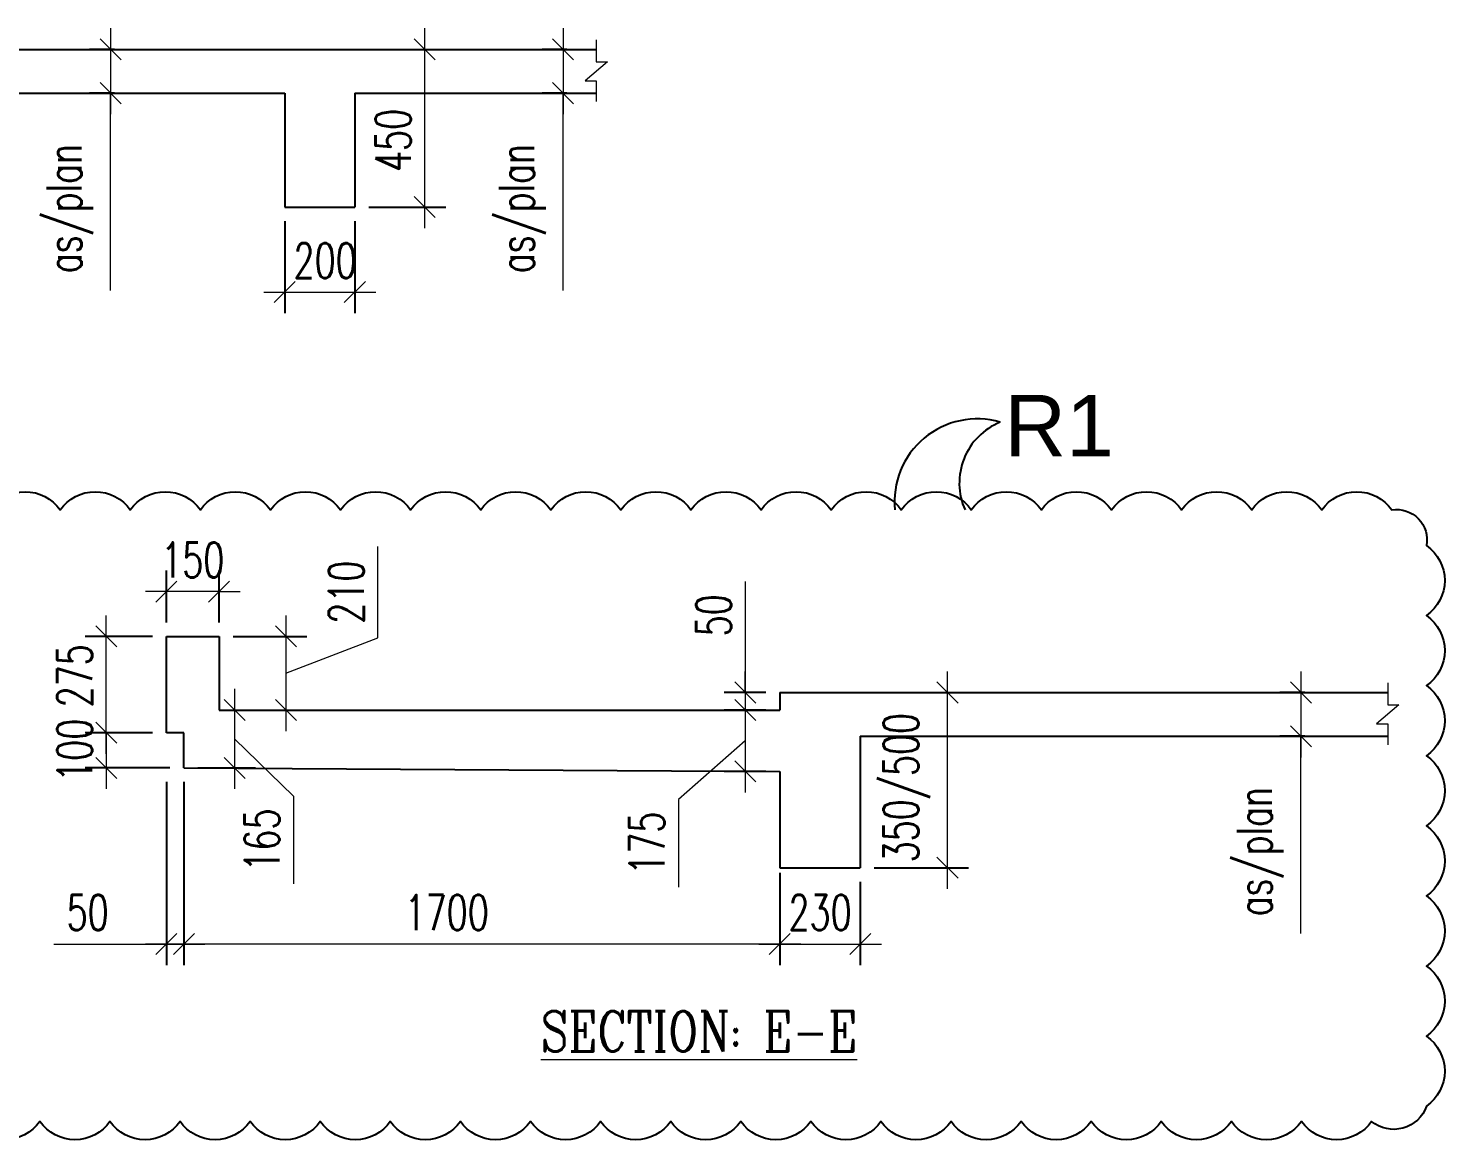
# Model space of a CAD drawing. Header units: millimetres. Extents: x 1255966 to 1543012, y 318612 to 465611.
# Drawn here: x 1405377 to 1409419, y 318612 to 321783 of the extents above; entities that cross this region are included whole.
import ezdxf

# ---------------------------------------------------------------- set-up
doc = ezdxf.new("R2010")
doc.units = ezdxf.units.MM
doc.header["$LTSCALE"] = 500
doc.header["$MEASUREMENT"] = 0
doc.header["$PDMODE"] = 34
doc.layers.get('Defpoints').update_dxf_attribs({"lineweight": 0})
for name, color, linetype, lineweight in [('BEAM ELE', 2, 'Continuous', 15), ('dim-M', 1, 'Continuous', 15), ('TEXT2', 3, 'Continuous', 15)]:
    doc.layers.add(name, color=color, linetype=linetype, lineweight=lineweight)
doc.layers.add('CLOUD', color=95, linetype='Continuous')
doc.layers.add('sec', color=31, linetype='Continuous')
doc.styles.add('2MM', font='romans.shx', dxfattribs={"width": 0.7})
doc.styles.add('3mm', font='arial.ttf')
doc.styles.add('BHTESHT$0$HSCC2', font='romanc.shx')
doc.dimstyles.new('RAJESH', dxfattribs={"dimtxt": 200, "dimasz": 180, "dimexe": 100, "dimexo": 250, "dimgap": 50, "dimtad": 2, "dimdec": 0, "dimrnd": 5, "dimzin": 1, "dimdsep": 46, "dimtxsty": '2MM', "dimblk": 'OBLIQUE', "dimcen": 0, "dimdle": 100, "dimclrd": 1, "dimclre": 1, "dimclrt": 3, "dimadec": 0, "dimazin": 0, "dimtfac": 1, "dimtdec": 0, "dimtix": 1, "dimtmove": 2, "dimatfit": 3, "dimfxl": 1, "dimtolj": 1, "dimlwd": -1, "dimarcsym": 0})

# ---------------------------------------------------------------- blocks, each defined once
blk = doc.blocks.new('_Oblique')
at = {"color": 0, "linetype": 'ByBlock', "lineweight": -2}
blk.add_line((-0.5, -0.5), (0.5, 0.5), dxfattribs=at)
blk = doc.blocks.new('*D752')
at = {"layer": 'Defpoints', "color": 0, "ltscale": 100, "transparency": 16777216}
for p in [(1407751.5, 319887.5), (1408000.3, 319887.5), (1407751.5, 319387.5)]:
    blk.add_point(p, dxfattribs=at)
at = {"layer": 'dim-M', "color": 1, "ltscale": 100, "transparency": 16777216}
blk.add_line((1408000.3, 319327.5), (1408000.3, 319947.5), dxfattribs=at)
at = {"layer": 'dim-M', "color": 1, "lineweight": -2, "ltscale": 100, "transparency": 16777216}
for p, q in [((1407791.5, 319887.5), (1408060.3, 319887.5)), ((1407791.5, 319387.5), (1408060.3, 319387.5))]:
    blk.add_line(p, q, dxfattribs=at)
at = {"layer": 'dim-M', "color": 1, "ltscale": 100, "transparency": 16777216, "xscale": 60, "yscale": 60, "zscale": 60}
for p, rotation in [((1408000.3, 319887.5), 90), ((1408000.3, 319387.5), 270)]:
    blk.add_blockref('_Oblique', p, dxfattribs=dict(at, rotation=rotation))
at = {"layer": 'dim-M', "color": 3, "ltscale": 100, "transparency": 16777216, "insert": (1407884.1, 319615.9), "char_height": 100, "attachment_point": 5, "rotation": 90, "style": '2MM'}
blk.add_mtext('\\A1;350/500', dxfattribs=at)
blk = doc.blocks.new('*D753')
at = {"layer": 'Defpoints', "color": 0, "ltscale": 100, "transparency": 16777216}
for p in [(1407521.5, 319387.5), (1407751.5, 319387.5), (1407751.5, 319169.8)]:
    blk.add_point(p, dxfattribs=at)
at = {"layer": 'dim-M', "color": 1, "lineweight": -2, "ltscale": 100, "transparency": 16777216}
for p, q in [((1407521.5, 319347.5), (1407521.5, 319109.8)), ((1407751.5, 319347.5), (1407751.5, 319109.8))]:
    blk.add_line(p, q, dxfattribs=at)
at = {"layer": 'dim-M', "color": 1, "ltscale": 100, "transparency": 16777216}
blk.add_line((1407461.5, 319169.8), (1407811.5, 319169.8), dxfattribs=at)
at = {"layer": 'dim-M', "color": 1, "ltscale": 100, "transparency": 16777216, "xscale": 60, "yscale": 60, "zscale": 60, "rotation": 180}
blk.add_blockref('_Oblique', (1407521.5, 319169.8), dxfattribs=at)
at = {"layer": 'dim-M', "color": 1, "ltscale": 100, "transparency": 16777216, "xscale": 60, "yscale": 60, "zscale": 60}
blk.add_blockref('_Oblique', (1407751.5, 319169.8), dxfattribs=at)
at = {"layer": 'dim-M', "color": 3, "ltscale": 100, "transparency": 16777216, "insert": (1407636.5, 319259.8), "char_height": 100, "attachment_point": 5, "style": '2MM'}
blk.add_mtext('\\A1;230', dxfattribs=at)
blk = doc.blocks.new('*D734')
at = {"layer": 'Defpoints', "color": 0, "ltscale": 100, "transparency": 16777216}
for p in [(1409059.6, 319887.5), (1409008.8, 319762.5), (1409059.6, 319762.5)]:
    blk.add_point(p, dxfattribs=at)
at = {"layer": 'dim-M', "color": 1, "ltscale": 100, "transparency": 16777216}
for p, q in [((1409008.8, 319947.5), (1409008.8, 319702.5)), ((1409008.8, 319199.8), (1409008.8, 319762.5))]:
    blk.add_line(p, q, dxfattribs=at)
at = {"layer": 'dim-M', "color": 1, "lineweight": -2, "ltscale": 100, "transparency": 16777216}
for p, q in [((1409019.6, 319887.5), (1408948.8, 319887.5)), ((1409019.6, 319762.5), (1408948.8, 319762.5))]:
    blk.add_line(p, q, dxfattribs=at)
at = {"layer": 'dim-M', "color": 1, "ltscale": 100, "transparency": 16777216, "xscale": 60, "yscale": 60, "zscale": 60}
for p, rotation in [((1409008.8, 319887.5), 90), ((1409008.8, 319762.5), 270)]:
    blk.add_blockref('_Oblique', p, dxfattribs=dict(at, rotation=rotation))
at = {"layer": 'dim-M', "color": 3, "ltscale": 100, "transparency": 16777216, "insert": (1408892.6, 319433.1), "char_height": 100, "attachment_point": 5, "rotation": 90, "style": '2MM'}
blk.add_mtext('\\A1;as/plan', dxfattribs=at)
blk = doc.blocks.new('*D735')
at = {"layer": 'Defpoints', "color": 0, "ltscale": 100, "transparency": 16777216}
for p in [(1405821.5, 319672.5), (1407521.5, 319412.5), (1405821.5, 319169.8)]:
    blk.add_point(p, dxfattribs=at)
at = {"layer": 'dim-M', "color": 1, "lineweight": -2, "ltscale": 100, "transparency": 16777216}
for p, q in [((1405821.5, 319632.5), (1405821.5, 319109.8)), ((1407521.5, 319372.5), (1407521.5, 319109.8))]:
    blk.add_line(p, q, dxfattribs=at)
at = {"layer": 'dim-M', "color": 1, "ltscale": 100, "transparency": 16777216}
blk.add_line((1407581.5, 319169.8), (1405761.5, 319169.8), dxfattribs=at)
at = {"layer": 'dim-M', "color": 1, "ltscale": 100, "transparency": 16777216, "xscale": 60, "yscale": 60, "zscale": 60, "rotation": 180}
blk.add_blockref('_Oblique', (1405821.5, 319169.8), dxfattribs=at)
at = {"layer": 'dim-M', "color": 1, "ltscale": 100, "transparency": 16777216, "xscale": 60, "yscale": 60, "zscale": 60}
blk.add_blockref('_Oblique', (1407521.5, 319169.8), dxfattribs=at)
at = {"layer": 'dim-M', "color": 3, "ltscale": 100, "transparency": 16777216, "insert": (1406571.5, 319259.8), "char_height": 100, "attachment_point": 5, "style": '2MM'}
blk.add_mtext('\\A1;1700', dxfattribs=at)
blk = doc.blocks.new('*D736')
at = {"layer": 'Defpoints', "color": 0, "ltscale": 100, "transparency": 16777216}
for p in [(1405921.5, 319837.5), (1405821.5, 319672.5), (1405965.9, 319672.5)]:
    blk.add_point(p, dxfattribs=at)
at = {"layer": 'dim-M', "color": 1, "ltscale": 100, "transparency": 16777216}
for p, q in [((1405965.9, 319897.5), (1405965.9, 319612.5)), ((1405965.9, 319755), (1406134.4, 319591.5)), ((1406134.4, 319591.5), (1406134.4, 319341.5))]:
    blk.add_line(p, q, dxfattribs=at)
at = {"layer": 'dim-M', "color": 1, "lineweight": -2, "ltscale": 100, "transparency": 16777216}
for p, q in [((1405961.5, 319837.5), (1406025.9, 319837.5)), ((1405861.5, 319672.5), (1406025.9, 319672.5))]:
    blk.add_line(p, q, dxfattribs=at)
at = {"layer": 'dim-M', "color": 1, "ltscale": 100, "transparency": 16777216, "xscale": 60, "yscale": 60, "zscale": 60}
for p, rotation in [((1405965.9, 319837.5), 90), ((1405965.9, 319672.5), 270)]:
    blk.add_blockref('_Oblique', p, dxfattribs=dict(at, rotation=rotation))
at = {"layer": 'dim-M', "color": 3, "ltscale": 100, "transparency": 16777216, "insert": (1406044.4, 319466.5), "char_height": 100, "attachment_point": 5, "rotation": 90, "style": '2MM'}
blk.add_mtext('\\A1;165', dxfattribs=at)
blk = doc.blocks.new('*D754')
at = {"layer": 'Defpoints', "color": 0, "ltscale": 100, "transparency": 16777216}
for p in [(1407521.5, 319887.5), (1407423.1, 319837.5), (1407521.5, 319837.5)]:
    blk.add_point(p, dxfattribs=at)
at = {"layer": 'dim-M', "color": 1, "ltscale": 100, "transparency": 16777216}
for p, q in [((1407423.1, 320204), (1407423.1, 319887.5)), ((1407423.1, 319887.5), (1407423.1, 319947.5)), ((1407423.1, 319887.5), (1407423.1, 319837.5)), ((1407423.1, 319887.5), (1407423.1, 319837.5)), ((1407423.1, 319837.5), (1407423.1, 319777.5))]:
    blk.add_line(p, q, dxfattribs=at)
at = {"layer": 'dim-M', "color": 1, "lineweight": -2, "ltscale": 100, "transparency": 16777216}
for p, q in [((1407481.5, 319887.5), (1407363.1, 319887.5)), ((1407481.5, 319837.5), (1407363.1, 319837.5))]:
    blk.add_line(p, q, dxfattribs=at)
at = {"layer": 'dim-M', "color": 1, "ltscale": 100, "transparency": 16777216, "xscale": 60, "yscale": 60, "zscale": 60}
for p, rotation in [((1407423.1, 319887.5), 270), ((1407423.1, 319837.5), 90)]:
    blk.add_blockref('_Oblique', p, dxfattribs=dict(at, rotation=rotation))
at = {"layer": 'dim-M', "color": 3, "ltscale": 100, "transparency": 16777216, "insert": (1407333.1, 320107.4), "char_height": 100, "attachment_point": 5, "rotation": 90, "style": '2MM'}
blk.add_mtext('\\A1;50', dxfattribs=at)
blk = doc.blocks.new('*D755')
at = {"layer": 'Defpoints', "color": 0, "ltscale": 100, "transparency": 16777216}
for p in [(1405771.5, 320175.6), (1405771.5, 320047.5), (1405921.5, 320047.5)]:
    blk.add_point(p, dxfattribs=at)
at = {"layer": 'dim-M', "color": 1, "lineweight": -2, "ltscale": 100, "transparency": 16777216}
for p, q in [((1405771.5, 320087.5), (1405771.5, 320235.6)), ((1405921.5, 320087.5), (1405921.5, 320235.6))]:
    blk.add_line(p, q, dxfattribs=at)
at = {"layer": 'dim-M', "color": 1, "ltscale": 100, "transparency": 16777216}
for p, q in [((1405771.5, 320175.6), (1405711.5, 320175.6)), ((1405921.5, 320175.6), (1405771.5, 320175.6)), ((1405921.5, 320175.6), (1405981.5, 320175.6))]:
    blk.add_line(p, q, dxfattribs=at)
at = {"layer": 'dim-M', "color": 1, "ltscale": 100, "transparency": 16777216, "xscale": 60, "yscale": 60, "zscale": 60}
blk.add_blockref('_Oblique', (1405771.5, 320175.6), dxfattribs=at)
at = {"layer": 'dim-M', "color": 1, "ltscale": 100, "transparency": 16777216, "xscale": 60, "yscale": 60, "zscale": 60, "rotation": 180}
blk.add_blockref('_Oblique', (1405921.5, 320175.6), dxfattribs=at)
at = {"layer": 'dim-M', "color": 3, "ltscale": 100, "transparency": 16777216, "insert": (1405846.5, 320265.6), "char_height": 100, "attachment_point": 5, "style": '2MM'}
blk.add_mtext('\\A1;150', dxfattribs=at)
blk = doc.blocks.new('*D737')
at = {"layer": 'Defpoints', "color": 0, "ltscale": 100, "transparency": 16777216}
for p in [(1405921.5, 320047.5), (1405921.5, 319837.5), (1406112.5, 319837.5)]:
    blk.add_point(p, dxfattribs=at)
at = {"layer": 'dim-M', "color": 1, "ltscale": 100, "transparency": 16777216}
for p, q in [((1406374.7, 320043.7), (1406374.7, 320303.7)), ((1406112.5, 320107.5), (1406112.5, 319777.5)), ((1406112.5, 319942.5), (1406374.7, 320043.7))]:
    blk.add_line(p, q, dxfattribs=at)
at = {"layer": 'dim-M', "color": 1, "lineweight": -2, "ltscale": 100, "transparency": 16777216}
for p, q in [((1405961.5, 320047.5), (1406172.5, 320047.5)), ((1405961.5, 319837.5), (1406172.5, 319837.5))]:
    blk.add_line(p, q, dxfattribs=at)
at = {"layer": 'dim-M', "color": 1, "ltscale": 100, "transparency": 16777216, "xscale": 60, "yscale": 60, "zscale": 60}
for p, rotation in [((1406112.5, 320047.5), 90), ((1406112.5, 319837.5), 270)]:
    blk.add_blockref('_Oblique', p, dxfattribs=dict(at, rotation=rotation))
at = {"layer": 'dim-M', "color": 3, "ltscale": 100, "transparency": 16777216, "insert": (1406284.7, 320173.7), "char_height": 100, "attachment_point": 5, "rotation": 90, "style": '2MM'}
blk.add_mtext('\\A1;210', dxfattribs=at)
blk = doc.blocks.new('*D756')
at = {"layer": 'Defpoints', "color": 0, "ltscale": 100, "transparency": 16777216}
for p in [(1405771.5, 319772.5), (1405599.9, 319672.5), (1405821.5, 319672.5)]:
    blk.add_point(p, dxfattribs=at)
at = {"layer": 'dim-M', "color": 1, "ltscale": 100, "transparency": 16777216}
for p, q in [((1405599.9, 319772.5), (1405599.9, 319832.5)), ((1405599.9, 319772.5), (1405599.9, 319672.5)), ((1405599.9, 319672.5), (1405599.9, 319612.5))]:
    blk.add_line(p, q, dxfattribs=at)
at = {"layer": 'dim-M', "color": 1, "lineweight": -2, "ltscale": 100, "transparency": 16777216}
for p, q in [((1405731.5, 319772.5), (1405539.9, 319772.5)), ((1405781.5, 319672.5), (1405539.9, 319672.5))]:
    blk.add_line(p, q, dxfattribs=at)
at = {"layer": 'dim-M', "color": 1, "ltscale": 100, "transparency": 16777216, "xscale": 60, "yscale": 60, "zscale": 60}
for p, rotation in [((1405599.9, 319772.5), 270), ((1405599.9, 319672.5), 90)]:
    blk.add_blockref('_Oblique', p, dxfattribs=dict(at, rotation=rotation))
at = {"layer": 'dim-M', "color": 3, "ltscale": 100, "transparency": 16777216, "insert": (1405509.9, 319722.5), "char_height": 100, "attachment_point": 5, "rotation": 90, "style": '2MM'}
blk.add_mtext('\\A1;100', dxfattribs=at)
blk = doc.blocks.new('*D738')
at = {"layer": 'Defpoints', "color": 0, "ltscale": 100, "transparency": 16777216}
for p in [(1405771.5, 319672.5), (1405821.5, 319672.5), (1405821.5, 319169.8)]:
    blk.add_point(p, dxfattribs=at)
at = {"layer": 'dim-M', "color": 1, "lineweight": -2, "ltscale": 100, "transparency": 16777216}
for p, q in [((1405771.5, 319632.5), (1405771.5, 319109.8)), ((1405821.5, 319632.5), (1405821.5, 319109.8))]:
    blk.add_line(p, q, dxfattribs=at)
at = {"layer": 'dim-M', "color": 1, "ltscale": 100, "transparency": 16777216}
for p, q in [((1405450, 319169.8), (1405771.5, 319169.8)), ((1405771.5, 319169.8), (1405711.5, 319169.8)), ((1405771.5, 319169.8), (1405821.5, 319169.8)), ((1405771.5, 319169.8), (1405821.5, 319169.8)), ((1405821.5, 319169.8), (1405881.5, 319169.8))]:
    blk.add_line(p, q, dxfattribs=at)
at = {"layer": 'dim-M', "color": 1, "ltscale": 100, "transparency": 16777216, "xscale": 60, "yscale": 60, "zscale": 60}
blk.add_blockref('_Oblique', (1405771.5, 319169.8), dxfattribs=at)
at = {"layer": 'dim-M', "color": 1, "ltscale": 100, "transparency": 16777216, "xscale": 60, "yscale": 60, "zscale": 60, "rotation": 180}
blk.add_blockref('_Oblique', (1405821.5, 319169.8), dxfattribs=at)
at = {"layer": 'dim-M', "color": 3, "ltscale": 100, "transparency": 16777216, "insert": (1405546.6, 319259.8), "char_height": 100, "attachment_point": 5, "style": '2MM'}
blk.add_mtext('\\A1;50', dxfattribs=at)
blk = doc.blocks.new('*D757')
at = {"layer": 'Defpoints', "color": 0, "ltscale": 100, "transparency": 16777216}
for p in [(1405599.9, 320047.5), (1405771.5, 320047.5), (1405771.5, 319772.5)]:
    blk.add_point(p, dxfattribs=at)
at = {"layer": 'dim-M', "color": 1, "ltscale": 100, "transparency": 16777216}
blk.add_line((1405599.9, 319712.5), (1405599.9, 320107.5), dxfattribs=at)
at = {"layer": 'dim-M', "color": 1, "lineweight": -2, "ltscale": 100, "transparency": 16777216}
for p, q in [((1405731.5, 320047.5), (1405539.9, 320047.5)), ((1405731.5, 319772.5), (1405539.9, 319772.5))]:
    blk.add_line(p, q, dxfattribs=at)
at = {"layer": 'dim-M', "color": 1, "ltscale": 100, "transparency": 16777216, "xscale": 60, "yscale": 60, "zscale": 60}
for p, rotation in [((1405599.9, 320047.5), 90), ((1405599.9, 319772.5), 270)]:
    blk.add_blockref('_Oblique', p, dxfattribs=dict(at, rotation=rotation))
at = {"layer": 'dim-M', "color": 3, "ltscale": 100, "transparency": 16777216, "insert": (1405509.9, 319935.1), "char_height": 100, "attachment_point": 5, "rotation": 90, "style": '2MM'}
blk.add_mtext('\\A1;275', dxfattribs=at)
blk = doc.blocks.new('*D758')
at = {"layer": 'Defpoints', "color": 0, "ltscale": 100, "transparency": 16777216}
for p in [(1407521.5, 319837.5), (1407423.1, 319662.5), (1407521.5, 319662.5)]:
    blk.add_point(p, dxfattribs=at)
at = {"layer": 'dim-M', "color": 1, "ltscale": 100, "transparency": 16777216}
for p, q in [((1407423.1, 319897.5), (1407423.1, 319602.5)), ((1407423.1, 319750), (1407232.4, 319582.3)), ((1407232.4, 319582.3), (1407232.4, 319332.3))]:
    blk.add_line(p, q, dxfattribs=at)
at = {"layer": 'dim-M', "color": 1, "lineweight": -2, "ltscale": 100, "transparency": 16777216}
for p, q in [((1407481.5, 319837.5), (1407363.1, 319837.5)), ((1407481.5, 319662.5), (1407363.1, 319662.5))]:
    blk.add_line(p, q, dxfattribs=at)
at = {"layer": 'dim-M', "color": 1, "ltscale": 100, "transparency": 16777216, "xscale": 60, "yscale": 60, "zscale": 60}
for p, rotation in [((1407423.1, 319837.5), 90), ((1407423.1, 319662.5), 270)]:
    blk.add_blockref('_Oblique', p, dxfattribs=dict(at, rotation=rotation))
at = {"layer": 'dim-M', "color": 3, "ltscale": 100, "transparency": 16777216, "insert": (1407142.4, 319457.3), "char_height": 100, "attachment_point": 5, "rotation": 90, "style": '2MM'}
blk.add_mtext('\\A1;175', dxfattribs=at)
blk = doc.blocks.new('*D777')
at = {"layer": 'Defpoints', "color": 0, "ltscale": 100, "transparency": 16777216}
for p in [(1406309.1, 321722.6), (1406508.5, 321722.6), (1406309.1, 321272.6)]:
    blk.add_point(p, dxfattribs=at)
at = {"layer": 'dim-M', "color": 1, "ltscale": 100, "transparency": 16777216}
blk.add_line((1406508.5, 321212.6), (1406508.5, 321782.6), dxfattribs=at)
at = {"layer": 'dim-M', "color": 1, "lineweight": -2, "ltscale": 100, "transparency": 16777216}
for p, q in [((1406349.1, 321722.6), (1406568.5, 321722.6)), ((1406349.1, 321272.6), (1406568.5, 321272.6))]:
    blk.add_line(p, q, dxfattribs=at)
at = {"layer": 'dim-M', "color": 1, "ltscale": 100, "transparency": 16777216, "xscale": 60, "yscale": 60, "zscale": 60}
for p, rotation in [((1406508.5, 321722.6), 90), ((1406508.5, 321272.6), 270)]:
    blk.add_blockref('_Oblique', p, dxfattribs=dict(at, rotation=rotation))
at = {"layer": 'dim-M', "color": 3, "ltscale": 100, "transparency": 16777216, "insert": (1406418.5, 321462.9), "char_height": 100, "attachment_point": 5, "rotation": 90, "style": '2MM'}
blk.add_mtext('\\A1;450', dxfattribs=at)
blk = doc.blocks.new('*D778')
at = {"layer": 'Defpoints', "color": 0, "ltscale": 100, "transparency": 16777216}
for p in [(1406109.1, 321272.6), (1406309.1, 321272.6), (1406309.1, 321029.9)]:
    blk.add_point(p, dxfattribs=at)
at = {"layer": 'dim-M', "color": 1, "lineweight": -2, "ltscale": 100, "transparency": 16777216}
for p, q in [((1406109.1, 321232.6), (1406109.1, 320969.9)), ((1406309.1, 321232.6), (1406309.1, 320969.9))]:
    blk.add_line(p, q, dxfattribs=at)
at = {"layer": 'dim-M', "color": 1, "ltscale": 100, "transparency": 16777216}
blk.add_line((1406049.1, 321029.9), (1406369.1, 321029.9), dxfattribs=at)
at = {"layer": 'dim-M', "color": 1, "ltscale": 100, "transparency": 16777216, "xscale": 60, "yscale": 60, "zscale": 60, "rotation": 180}
blk.add_blockref('_Oblique', (1406109.1, 321029.9), dxfattribs=at)
at = {"layer": 'dim-M', "color": 1, "ltscale": 100, "transparency": 16777216, "xscale": 60, "yscale": 60, "zscale": 60}
blk.add_blockref('_Oblique', (1406309.1, 321029.9), dxfattribs=at)
at = {"layer": 'dim-M', "color": 3, "ltscale": 100, "transparency": 16777216, "insert": (1406224.1, 321119.9), "char_height": 100, "attachment_point": 5, "style": '2MM'}
blk.add_mtext('\\A1;200', dxfattribs=at)
blk = doc.blocks.new('*D763')
at = {"layer": 'Defpoints', "color": 0, "ltscale": 100, "transparency": 16777216}
for p in [(1406954.1, 321722.6), (1406903.3, 321597.6), (1406954.1, 321597.6)]:
    blk.add_point(p, dxfattribs=at)
at = {"layer": 'dim-M', "color": 1, "ltscale": 100, "transparency": 16777216}
for p, q in [((1406903.3, 321782.6), (1406903.3, 321537.6)), ((1406903.3, 321034.9), (1406903.3, 321597.6))]:
    blk.add_line(p, q, dxfattribs=at)
at = {"layer": 'dim-M', "color": 1, "lineweight": -2, "ltscale": 100, "transparency": 16777216}
for p, q in [((1406914.1, 321722.6), (1406843.3, 321722.6)), ((1406914.1, 321597.6), (1406843.3, 321597.6))]:
    blk.add_line(p, q, dxfattribs=at)
at = {"layer": 'dim-M', "color": 1, "ltscale": 100, "transparency": 16777216, "xscale": 60, "yscale": 60, "zscale": 60}
for p, rotation in [((1406903.3, 321722.6), 90), ((1406903.3, 321597.6), 270)]:
    blk.add_blockref('_Oblique', p, dxfattribs=dict(at, rotation=rotation))
at = {"layer": 'dim-M', "color": 3, "ltscale": 100, "transparency": 16777216, "insert": (1406787.1, 321268.2), "char_height": 100, "attachment_point": 5, "rotation": 90, "style": '2MM'}
blk.add_mtext('\\A1;as/plan', dxfattribs=at)
blk = doc.blocks.new('*D765')
at = {"layer": 'Defpoints', "color": 0, "ltscale": 100, "transparency": 16777216}
for p in [(1405663.1, 321722.6), (1405612.2, 321597.6), (1405663.1, 321597.6)]:
    blk.add_point(p, dxfattribs=at)
at = {"layer": 'dim-M', "color": 1, "ltscale": 100, "transparency": 16777216}
for p, q in [((1405612.2, 321782.6), (1405612.2, 321537.6)), ((1405612.2, 321034.9), (1405612.2, 321597.6))]:
    blk.add_line(p, q, dxfattribs=at)
at = {"layer": 'dim-M', "color": 1, "lineweight": -2, "ltscale": 100, "transparency": 16777216}
for p, q in [((1405623.1, 321722.6), (1405552.2, 321722.6)), ((1405623.1, 321597.6), (1405552.2, 321597.6))]:
    blk.add_line(p, q, dxfattribs=at)
at = {"layer": 'dim-M', "color": 1, "ltscale": 100, "transparency": 16777216, "xscale": 60, "yscale": 60, "zscale": 60}
for p, rotation in [((1405612.2, 321722.6), 90), ((1405612.2, 321597.6), 270)]:
    blk.add_blockref('_Oblique', p, dxfattribs=dict(at, rotation=rotation))
at = {"layer": 'dim-M', "color": 3, "ltscale": 100, "transparency": 16777216, "insert": (1405496.1, 321268.2), "char_height": 100, "attachment_point": 5, "rotation": 90, "style": '2MM'}
blk.add_mtext('\\A1;as/plan', dxfattribs=at)

msp = doc.modelspace()

# ---------------------------------------------------------------- linework, layer by layer
at = {"layer": 'BEAM ELE', "color": 1}
for points in [[(1406998.1, 321750.2), (1406998.1, 321687.4), (1407030.3, 321687.4), (1406965.9, 321633), (1406998.1, 321633), (1406998.1, 321573.7)], [(1409256.5, 319915.1), (1409256.5, 319852.3), (1409288.6, 319852.3), (1409224.3, 319797.9), (1409256.5, 319797.9), (1409256.5, 319738.6)]]:
    msp.add_lwpolyline(points, dxfattribs=at)
at = {"layer": 'CLOUD', "color": 1, "ltscale": 10}
msp.add_lwpolyline([(1405268.3, 320408.4, -0.520567), (1405468.3, 320408.4, -0.520567), (1405668.3, 320408.4, -0.520567), (1405868.3, 320408.4, -0.520567), (1406068.3, 320408.4, -0.520567), (1406268.3, 320408.4, -0.520567), (1406468.3, 320408.4, -0.520567), (1406668.3, 320408.4, -0.520567), (1406868.3, 320408.4, -0.520567), (1407068.3, 320408.4, -0.520567), (1407268.3, 320408.4, -0.520567), (1407468.3, 320408.4, -0.520567), (1407668.3, 320408.4, -0.520567), (1407868.3, 320408.4, -0.520567), (1408068.3, 320408.4, -0.520567), (1408268.3, 320408.4, -0.520567), (1408468.3, 320408.4, -0.520567), (1408668.3, 320408.4, -0.520567), (1408868.3, 320408.4, -0.520567), (1409068.3, 320408.4, -0.520567), (1409268.3, 320408.4, -0.520567), (1409367, 320307.1, -0.520567), (1409367, 320107.1, -0.520567), (1409367, 319907.1, -0.520567), (1409367, 319707.1, -0.520567), (1409367, 319507.1, -0.520567), (1409367, 319307.1, -0.520567), (1409367, 319107.1, -0.520567), (1409367, 318907.1, -0.520567), (1409367, 318707.1, -0.520567), (1409210.4, 318663.6, -0.520567), (1409010.4, 318663.6, -0.520567), (1408810.4, 318663.6, -0.520567), (1408610.4, 318663.6, -0.520567), (1408410.4, 318663.6, -0.520567), (1408210.4, 318663.6, -0.520567), (1408010.4, 318663.6, -0.520567), (1407810.4, 318663.6, -0.520567), (1407610.4, 318663.6, -0.520567), (1407410.4, 318663.6, -0.520567), (1407210.4, 318663.6, -0.520567), (1407010.4, 318663.6, -0.520567), (1406810.4, 318663.6, -0.520567), (1406610.4, 318663.6, -0.520567), (1406410.4, 318663.6, -0.520567), (1406210.4, 318663.6, -0.520567), (1406010.4, 318663.6, -0.520567), (1405810.4, 318663.6, -0.520567), (1405610.4, 318663.6, -0.520567), (1405410.4, 318663.6, -0.520567), (1405210.4, 318663.6, -0.520567)], format="xyb", dxfattribs=at)
for centre, radius, start, end in [((1408084.7, 320432.5), 235.6, 73.816, 185.8797), ((1408221.8, 320485.1), 187.8, 112.3627, 204.1007)]:
    msp.add_arc(centre, radius, start, end, dxfattribs=at)
at = {"layer": 'sec', "color": 3, "linetype": 'ByBlock'}
for p, q in [((1404849.1, 321722.6), (1406998.1, 321722.6)), ((1404974.1, 321597.6), (1406109.1, 321597.6)), ((1406109.1, 321597.6), (1406109.1, 321272.6)), ((1406309.1, 321597.6), (1406309.1, 321272.6)), ((1406309.1, 321597.6), (1406998.1, 321597.6)), ((1406109.1, 321272.6), (1406309.1, 321272.6)), ((1405771.5, 319772.5), (1405771.5, 320047.5)), ((1405771.5, 320047.5), (1405921.5, 320047.5)), ((1405921.5, 320047.5), (1405921.5, 319837.5)), ((1407521.5, 319887.5), (1407521.5, 319837.5)), ((1407521.5, 319887.5), (1409256.5, 319887.5)), ((1405921.5, 319837.5), (1407521.5, 319837.5)), ((1405821.5, 319772.5), (1405771.5, 319772.5)), ((1405821.5, 319672.5), (1405821.5, 319772.5)), ((1407751.5, 319762.5), (1407751.5, 319387.5)), ((1407751.5, 319762.5), (1409256.5, 319762.5)), ((1405821.5, 319672.5), (1407521.5, 319662.5)), ((1407521.5, 319662.5), (1407521.5, 319387.5)), ((1407521.5, 319387.5), (1407751.5, 319387.5))]:
    msp.add_line(p, q, dxfattribs=at)

# ---------------------------------------------------------------- texts
at = {"layer": 'CLOUD', "color": 1, "linetype": 'Continuous', "style": '3mm'}
msp.add_text('R1', height=175, dxfattribs=at).set_placement((1408162.1, 320561.5, 0))
at = {"layer": 'TEXT2', "style": 'BHTESHT$0$HSCC2', "width": 0.8}
msp.add_text('%%USECTION: E-E', height=115, dxfattribs=at).set_placement((1406839.8, 318863.3, -2007576.1))

# ---------------------------------------------------------------- dimensions: what is measured, and where the dimension line sits
at = {"layer": 'dim-M', "ltscale": 100}
for base, p1, p2, text, picture, middle in [((1405612.2, 321597.6), (1405663.1, 321722.6), (1405663.1, 321597.6), 'as/plan', '*D765', (1405522.2, 321268.2)), ((1406903.3, 321597.6), (1406954.1, 321722.6), (1406954.1, 321597.6), 'as/plan', '*D763', (1406813.3, 321268.2)), ((1408000.3, 319887.5), (1407751.5, 319387.5), (1407751.5, 319887.5), '350/500', '*D752', (1408000.3, 319615.9)), ((1409008.8, 319762.5), (1409059.6, 319887.5), (1409059.6, 319762.5), 'as/plan', '*D734', (1408918.8, 319433.1))]:
    dim = msp.add_linear_dim(base=base, p1=p1, p2=p2, angle=90, text=text, dimstyle='RAJESH', override={"dimtxt": 100, "dimasz": 60, "dimexe": 60, "dimexo": 40, "dimgap": 40, "dimdle": 60, "dimtmove": 1}, dxfattribs=at)
    dim.commit()
    dim.dimension.update_dxf_attribs({"geometry": picture, "text_midpoint": middle, "dimtype": 160})
for base, p1, p2, picture, middle in [((1406508.5, 321722.6), (1406309.1, 321272.6), (1406309.1, 321722.6), '*D777', (1406508.5, 321462.9)), ((1406112.5, 319837.5), (1405921.5, 320047.5), (1405921.5, 319837.5), '*D737', (1406374.7, 320083.7)), ((1407423.1, 319837.5), (1407521.5, 319887.5), (1407521.5, 319837.5), '*D754', (1407475.8, 320107.4)), ((1405599.9, 320047.5), (1405771.5, 319772.5), (1405771.5, 320047.5), '*D757', (1405599.9, 319935.1)), ((1405965.9, 319672.5), (1405921.5, 319837.5), (1405821.5, 319672.5), '*D736', (1406134.4, 319551.5)), ((1407423.1, 319662.5), (1407521.5, 319837.5), (1407521.5, 319662.5), '*D758', (1407232.4, 319542.3))]:
    dim = msp.add_linear_dim(base=base, p1=p1, p2=p2, angle=90, dimstyle='RAJESH', override={"dimtxt": 100, "dimasz": 60, "dimexe": 60, "dimexo": 40, "dimgap": 40, "dimdle": 60, "dimtmove": 1}, dxfattribs=at)
    dim.commit()
    dim.dimension.update_dxf_attribs({"geometry": picture, "text_midpoint": middle, "dimtype": 160})
for base, p1, p2, picture, middle in [((1406309.1, 321029.9), (1406109.1, 321272.6), (1406309.1, 321272.6), '*D778', (1406224.1, 321029.9)), ((1405821.5, 319169.8), (1405771.5, 319672.5), (1405821.5, 319672.5), '*D738', (1405546.6, 319079.8)), ((1405821.5, 319169.8), (1407521.5, 319412.5), (1405821.5, 319672.5), '*D735', (1406571.5, 319169.8)), ((1407751.5, 319169.8), (1407521.5, 319387.5), (1407751.5, 319387.5), '*D753', (1407636.5, 319169.8))]:
    dim = msp.add_linear_dim(base=base, p1=p1, p2=p2, dimstyle='RAJESH', override={"dimtxt": 100, "dimasz": 60, "dimexe": 60, "dimexo": 40, "dimgap": 40, "dimdle": 60, "dimtmove": 1}, dxfattribs=at)
    dim.commit()
    dim.dimension.update_dxf_attribs({"geometry": picture, "text_midpoint": middle, "dimtype": 160})
dim = msp.add_linear_dim(base=(1405771.5, 320175.6), p1=(1405921.5, 320047.5), p2=(1405771.5, 320047.5), dimstyle='RAJESH', override={"dimtxt": 100, "dimasz": 60, "dimexe": 60, "dimexo": 40, "dimgap": 40, "dimdle": 60, "dimtmove": 1}, dxfattribs=at)
dim.commit()
dim.dimension.update_dxf_attribs({"geometry": '*D755', "text_midpoint": (1405846.5, 320265.6)})
dim = msp.add_linear_dim(base=(1405599.9, 319672.5), p1=(1405771.5, 319772.5), p2=(1405821.5, 319672.5), angle=90, dimstyle='RAJESH', override={"dimtxt": 100, "dimasz": 60, "dimexe": 60, "dimexo": 40, "dimgap": 40, "dimdle": 60, "dimtmove": 1}, dxfattribs=at)
dim.commit()
dim.dimension.update_dxf_attribs({"geometry": '*D756', "text_midpoint": (1405509.9, 319722.5)})

doc.saveas('drawing.dxf')
